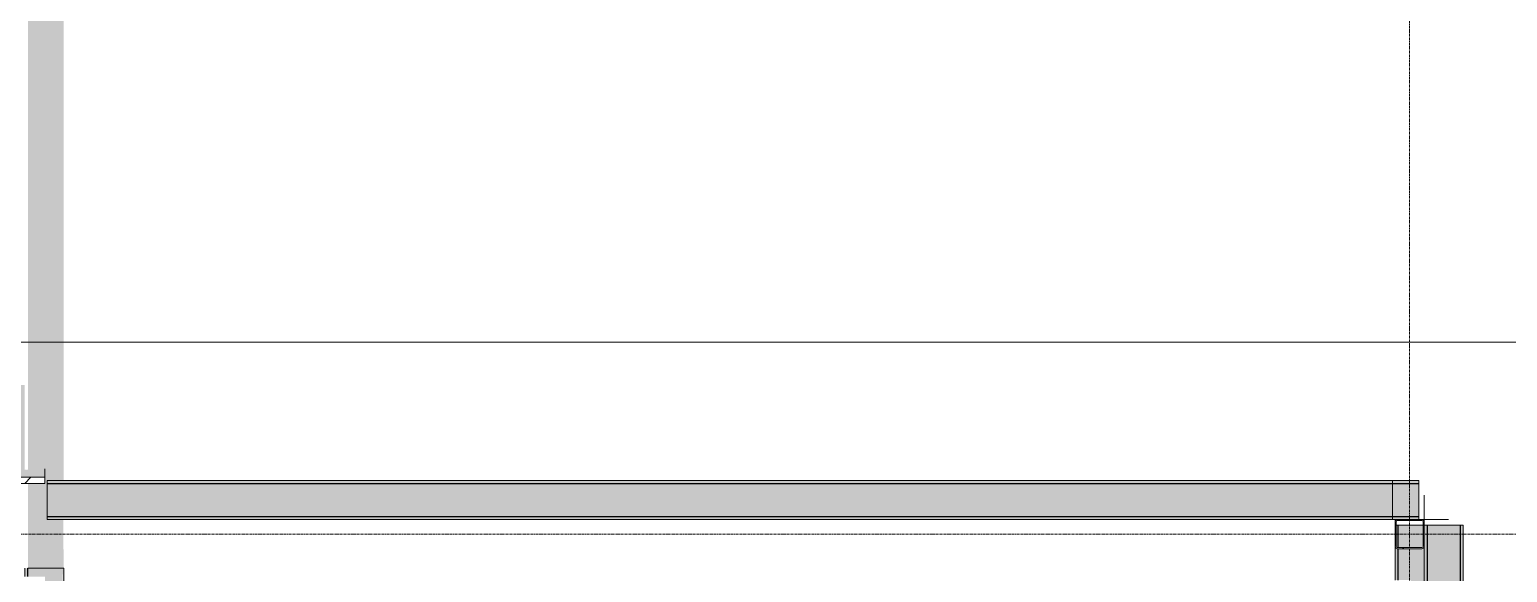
# Model space of a CAD drawing. Header units: inches. Extents: x 20139 to 37433, y -23296 to -20170.
# Drawn here: x 25986.7 to 26290.5, y -22357.9 to -22246.2 of the extents above; entities that cross this region are included whole.
import ezdxf

# ---------------------------------------------------------------- set-up
doc = ezdxf.new("R2010")
doc.units = ezdxf.units.IN
doc.header["$MEASUREMENT"] = 0
doc.linetypes.add('Grid Line 1_2_', pattern=[0.875, 0.5, -0.125, 0.125, -0.125])
for name, color, linetype, lineweight in [('G-ANNO-SYMB', 111, 'Continuous', 9), ('S-BEAM', 12, 'Continuous', 9), ('S-COLS', 52, 'Continuous', 9), ('S-GRID', 1, 'Continuous', 9)]:
    doc.layers.add(name, color=color, linetype=linetype, lineweight=lineweight)
pattern_1 = [(45, (0, 0), (-23.758788, 23.758788), []), (45, (0, 36), (-23.758788, 23.758788), [])]

# ---------------------------------------------------------------- blocks, each defined once
blk = doc.blocks.new('Girt_C - 8_D-841280-Structural Framing')
at = {"layer": 'S-BEAM'}
for points in [[(26273.96, -22792.3), (26273.96, -22348.18), (26273.39, -22348.18), (26273.39, -22792.3)], [(26280.75, -22792.3), (26280.75, -22348.18), (26274.04, -22348.18), (26274.04, -22792.3), (26277.61, -22792.3)], [(26281.39, -22792.3), (26281.39, -22348.18), (26280.82, -22348.18), (26280.82, -22792.3)]]:
    blk.add_hatch(color=256, dxfattribs=at).paths.add_polyline_path(points, flags=0)
for p, q in [((26273.96, -22348.18), (26273.39, -22348.18)), ((26274.04, -22348.18), (26273.96, -22348.18)), ((26273.96, -22792.3), (26273.96, -22348.18)), ((26280.75, -22348.18), (26274.04, -22348.18)), ((26274.04, -22792.3), (26274.04, -22348.18)), ((26280.82, -22348.18), (26280.75, -22348.18)), ((26280.75, -22792.3), (26280.75, -22348.18)), ((26281.39, -22348.18), (26280.82, -22348.18)), ((26280.82, -22792.3), (26280.82, -22348.18)), ((26281.39, -22792.3), (26281.39, -22348.18)), ((26273.39, -22352.59), (26273.39, -22781.77))]:
    blk.add_line(p, q, dxfattribs=at)
blk = doc.blocks.new('Girt_C - 8_D-757180-Structural Framing')
at = {"layer": 'S-BEAM'}
for points in [[(26266.89, -22339.63), (26266.89, -22339.05), (25990.39, -22339.05), (25990.39, -22339.63), (26260.33, -22339.63)], [(26087.53, -22346.41), (26266.89, -22346.41), (26266.89, -22339.7), (25990.39, -22339.7), (25990.39, -22346.41), (26018.41, -22346.41)], [(26266.89, -22339.7), (26266.89, -22339.63), (26260.33, -22339.7)], [(26266.89, -22347.05), (26266.89, -22346.48), (25990.39, -22346.51), (25990.39, -22347.05), (26260.33, -22347.05)], [(26266.89, -22346.48), (26266.89, -22346.41), (26260.33, -22346.48)]]:
    blk.add_hatch(color=256, dxfattribs=at).paths.add_polyline_path(points, flags=0)
for p, q in [((25990.39, -22339.05), (25990.39, -22339.63)), ((26266.89, -22339.05), (25990.39, -22339.05)), ((25990.39, -22339.63), (25990.39, -22339.7)), ((26266.89, -22339.63), (25990.39, -22339.63)), ((25990.39, -22339.7), (25990.39, -22346.41)), ((26266.89, -22339.7), (25990.39, -22339.7)), ((26266.89, -22339.63), (26266.89, -22339.05)), ((26266.89, -22339.7), (26266.89, -22339.63)), ((26266.89, -22346.41), (26266.89, -22339.7)), ((25990.39, -22346.41), (25990.39, -22346.48)), ((26266.89, -22346.41), (25990.39, -22346.41)), ((25990.39, -22346.48), (25990.39, -22347.05)), ((26266.89, -22346.48), (25990.39, -22346.48)), ((25990.39, -22347.05), (26266.89, -22347.05)), ((26266.89, -22346.48), (26266.89, -22346.41)), ((26266.89, -22347.05), (26266.89, -22346.48))]:
    blk.add_line(p, q, dxfattribs=at)
blk = doc.blocks.new('Girt_Z - 8_D-790721-Structural Framing')
at = {"layer": 'S-BEAM'}
h = blk.add_hatch(color=256, dxfattribs=at)
h.paths.add_polyline_path([(25986.33, -22364.05), (25986.33, -22360.05), (25985.76, -22360.05), (25985.76, -22364.05), (25985.94, -22364.05)], flags=0)
h.paths.add_polyline_path([(25985.94, -22358.8), (25986.33, -22358.8), (25986.33, -22357.09), (25985.76, -22357.09), (25985.86, -22358.8), (25985.9, -22358.8)], flags=0)
h = blk.add_hatch(color=256, dxfattribs=at)
h.paths.add_polyline_path([(25986.33, -22364.05), (25986.4, -22364.05), (25986.33, -22360.05)], flags=0)
h.paths.add_polyline_path([(25986.33, -22358.8), (25986.4, -22358.8), (25986.33, -22357.09)], flags=0)
for points in [[(25993.11, -22364.05), (25993.57, -22364.05), (25993.57, -22357.09), (25986.4, -22357.09), (25986.4, -22358.8), (25989.89, -22358.8), (25989.89, -22360.05), (25986.4, -22360.05), (25986.4, -22364.05), (25989.89, -22364.05)], [(25993.66, -22364.05), (25993.76, -22364.05), (25993.65, -22357.09), (25993.57, -22357.09), (25993.65, -22364.05)]]:
    blk.add_hatch(color=256, dxfattribs=at).paths.add_polyline_path(points, flags=0)
for p, q in [((25985.76, -22357.09), (25985.76, -22358.8)), ((25986.33, -22358.8), (25986.33, -22357.09)), ((25986.4, -22358.8), (25986.4, -22357.09)), ((25993.76, -22357.09), (25993.76, -22364.05)), ((25985.76, -22360.05), (25985.76, -22364.05)), ((25986.33, -22364.05), (25986.33, -22360.05)), ((25986.4, -22364.05), (25986.4, -22360.05)), ((25985.76, -22364.05), (25986.33, -22364.05)), ((25986.33, -22364.05), (25986.4, -22364.05)), ((25986.4, -22364.05), (25993.57, -22364.05)), ((25993.57, -22364.05), (25993.76, -22364.05))]:
    blk.add_line(p, q, dxfattribs=at)
blk = doc.blocks.new('Girt_Z - 8_D-790722-Structural Framing')
at = {"layer": 'S-BEAM'}
blk.add_hatch(color=256, dxfattribs=at).paths.add_polyline_path([(25986.4, -22357.09), (25993.57, -22357.09), (25993.57, -22347.05), (25990.39, -22346.94), (25990.39, -22346.41), (25993.57, -22346.41), (25993.57, -22339.7), (25990.39, -22339.61), (25990.39, -22339.05), (25993.57, -22339.05), (25993.57, -21187.06), (25986.4, -21187.06), (25986.4, -22336.63), (25989.89, -22336.63), (25989.89, -22339.61), (25986.4, -22339.61), (25986.4, -22356.19)], flags=0)
h = blk.add_hatch(color=256, dxfattribs=at)
h.paths.add_polyline_path([(25993.66, -22357.09), (25993.76, -22357.09), (25993.66, -22347.05), (25993.57, -22347.05), (25993.57, -22357.09)], flags=0)
h.paths.add_polyline_path([(25993.57, -22339.05), (25993.76, -22339.05), (25993.66, -21187.06), (25993.57, -21187.06), (25993.57, -22339.05)], flags=0)
for p, q in [((25986.4, -22357.09), (25993.57, -22357.09)), ((25993.57, -22357.09), (25993.76, -22357.09))]:
    blk.add_line(p, q, dxfattribs=at)
blk = doc.blocks.new('Girt_C - 8_D-778968-Structural Framing')
at = {"layer": 'S-BEAM'}
for points in [[(26272.27, -22339.63), (26272.27, -22339.05), (26266.89, -22339.16), (26266.89, -22339.63)], [(26272.27, -22339.7), (26272.27, -22339.63), (26266.89, -22339.7)], [(26272.27, -22346.41), (26272.27, -22339.7), (26266.89, -22339.7), (26266.89, -22346.41)], [(26272.27, -22346.48), (26272.27, -22346.41), (26266.89, -22346.48)], [(26272.27, -22347.05), (26272.27, -22346.48), (26266.89, -22346.51), (26266.89, -22347.05), (26267.86, -22347.05)]]:
    blk.add_hatch(color=256, dxfattribs=at).paths.add_polyline_path(points, flags=0)
for p, q in [((26272.27, -22339.05), (26266.89, -22339.05)), ((26272.27, -22339.63), (26266.89, -22339.63)), ((26272.27, -22339.7), (26266.89, -22339.7)), ((26272.27, -22339.63), (26272.27, -22339.05)), ((26272.27, -22339.7), (26272.27, -22339.63)), ((26272.27, -22346.41), (26272.27, -22339.7)), ((26272.27, -22346.41), (26266.89, -22346.41)), ((26272.27, -22346.48), (26266.89, -22346.48)), ((26266.89, -22347.05), (26267.86, -22347.05)), ((26272.27, -22346.48), (26272.27, -22346.41)), ((26272.27, -22347.05), (26272.27, -22346.48))]:
    blk.add_line(p, q, dxfattribs=at)
blk = doc.blocks.new('Girt_C - 8_D-747001-Structural Framing')
at = {"layer": 'S-BEAM'}
h = blk.add_hatch(color=256, dxfattribs=at)
h.paths.add_polyline_path([(26267.39, -22359.54), (26267.96, -22359.5), (26267.96, -22348.18), (26267.62, -22348.18), (26267.62, -22352.59), (26267.39, -22352.59), (26267.39, -22359.5)], flags=0)
h.paths.add_polyline_path([(26267.86, -22353.05), (26267.53, -22352.92), (26267.39, -22352.59), (26267.73, -22352.82)], flags=0)
h = blk.add_hatch(color=256, dxfattribs=at)
h.paths.add_polyline_path([(26267.96, -22359.53), (26268.04, -22359.5), (26267.96, -22359.5)], flags=0)
h.paths.add_polyline_path([(26267.96, -22352.82), (26268.04, -22352.82), (26267.96, -22348.18)], flags=0)
h = blk.add_hatch(color=256, dxfattribs=at)
h.paths.add_polyline_path([(26273.39, -22557.31), (26273.39, -22352.59), (26273.16, -22352.59), (26273.09, -22348.18), (26268.04, -22348.18), (26268.04, -22352.82), (26272.92, -22352.82), (26272.92, -22353.05), (26268.04, -22353.05), (26268.04, -22359.53), (26270.59, -22359.5), (26273.28, -22549.86)], flags=0)
h.paths.add_polyline_path([(26272.92, -22353.05), (26273.16, -22352.71), (26273.39, -22352.59), (26273.16, -22352.96), (26273.09, -22352.98)], flags=0)
for p, q in [((26267.96, -22348.18), (26267.62, -22348.18)), ((26268.04, -22348.18), (26267.96, -22348.18)), ((26267.96, -22352.82), (26267.96, -22348.18)), ((26273.16, -22348.18), (26268.04, -22348.18)), ((26268.04, -22352.82), (26268.04, -22348.18)), ((26267.39, -22352.59), (26267.39, -22359.54)), ((26267.96, -22359.53), (26267.96, -22353.05)), ((26268.04, -22359.53), (26268.04, -22353.04))]:
    blk.add_line(p, q, dxfattribs=at)

msp = doc.modelspace()

# ---------------------------------------------------------------- hatches: boundary and pattern name
at = {"layer": 'S-COLS'}
msp.add_hatch(color=256, dxfattribs=at).paths.add_polyline_path([(25971.89023, -22338.35829), (25989.89023, -22338.35829), (25989.89023, -22336.63232), (25986.4003, -22336.63232), (25986.32999, -22336.83901), (25985.75546, -22336.80497), (25985.75546, -22319.39295), (25973.25546, -22319.39295), (25973.25546, -22318.43245), (25971.89023, -22318.43245), (25971.89023, -22336.82387)], flags=0)
h = msp.add_hatch(dxfattribs=at)
h.set_pattern_fill('FP_1', color=256, style=0, pattern_type=2)
h.set_pattern_definition(pattern_1)
h.paths.add_polyline_path([(25971.89023, -22339.6114), (25989.89023, -22339.6114), (25989.89023, -22338.35829), (25971.89023, -22338.35829)], flags=0)
h = msp.add_hatch(dxfattribs=at)
h.set_pattern_fill('FP_1', color=256, style=0, pattern_type=2)
h.set_pattern_definition(pattern_1)
h.paths.add_polyline_path([(26272.92423, -22353.05281), (26273.25374, -22352.91632), (26273.39023, -22352.58681), (26273.08898, -22352.75157)], flags=0)
h.paths.add_polyline_path([(26267.85623, -22353.05281), (26267.69147, -22352.75157), (26267.39023, -22352.58681), (26267.52671, -22352.91632)], flags=0)
h.paths.add_polyline_path([(26272.92423, -22353.05281), (26272.92423, -22352.81981), (26267.85623, -22352.81981), (26267.85623, -22353.05281)], flags=0)
h.paths.add_polyline_path([(26273.39023, -22347.51881), (26273.25374, -22347.1893), (26272.92423, -22347.05281), (26273.08898, -22347.35405)], flags=0)
h.paths.add_polyline_path([(26273.39023, -22352.58681), (26273.39023, -22347.51881), (26273.15723, -22347.51881), (26273.15723, -22352.58681)], flags=0)
h.paths.add_polyline_path([(26267.39023, -22347.51881), (26267.69147, -22347.35405), (26267.85623, -22347.05281), (26267.52671, -22347.1893)], flags=0)
h.paths.add_polyline_path([(26267.62323, -22352.58681), (26267.62323, -22347.51881), (26267.39023, -22347.51881), (26267.39023, -22352.58681)], flags=0)
h.paths.add_polyline_path([(26267.85623, -22347.28581), (26272.92423, -22347.28581), (26272.92423, -22347.05281), (26267.85623, -22347.05281)], flags=0)

# ---------------------------------------------------------------- linework, layer by layer
at = {"layer": 'G-ANNO-SYMB'}
msp.add_line((26453.74768, -22310.53102), (20173.11776, -22310.53102), dxfattribs=at)
at = {"layer": 'S-BEAM'}
for p, q in [((26273.39023, -22342.05281), (26273.39023, -22347.51881)), ((26267.85623, -22347.05281), (26266.89023, -22347.05281)), ((26267.39023, -22347.05281), (26267.39023, -22347.51881)), ((26278.39023, -22347.05281), (26272.92423, -22347.05281))]:
    msp.add_line(p, q, dxfattribs=at)
at = {"layer": 'S-COLS'}
msp.add_line((25989.89023, -22338.35829), (25989.89023, -22336.63232), dxfattribs=at)
at = {"layer": 'S-COLS', "lineweight": 15}
for p, q in [((25971.89023, -22338.35829), (25989.89023, -22338.35829)), ((25989.89023, -22339.6114), (25971.89023, -22339.6114)), ((25989.89023, -22338.35829), (25989.89023, -22339.6114)), ((26267.39023, -22352.58681), (26267.39023, -22347.51881)), ((26267.62323, -22347.51881), (26267.62323, -22352.58681)), ((26267.85623, -22347.05281), (26272.92423, -22347.05281)), ((26272.92423, -22347.28581), (26267.85623, -22347.28581)), ((26273.15723, -22352.58681), (26273.15723, -22347.51881)), ((26273.39023, -22347.51881), (26273.39023, -22352.58681)), ((26267.85623, -22352.81981), (26272.92423, -22352.81981)), ((26272.92423, -22353.05281), (26267.85623, -22353.05281))]:
    msp.add_line(p, q, dxfattribs=at)
for centre, radius, start, end in [((26267.85623, -22347.51881), 0.466, 90, 180), ((26267.85623, -22347.51881), 0.233, 90, 180), ((26272.92423, -22347.51881), 0.466, 0, 90), ((26272.92423, -22347.51881), 0.233, 0, 90), ((26267.85623, -22352.58681), 0.466, 180, 270), ((26267.85623, -22352.58681), 0.233, 180, 270), ((26272.92423, -22352.58681), 0.466, 270, 0), ((26272.92423, -22352.58681), 0.233, 270, 0)]:
    msp.add_arc(centre, radius, start, end, dxfattribs=at)
at = {"layer": 'S-GRID', "linetype": 'Grid Line 1_2_'}
for p, q in [((26270.39023, -23275.7461), (26270.39023, -20486.01334)), ((26605.69865, -22350.05281), (21698.58403, -22350.05281))]:
    msp.add_line(p, q, dxfattribs=at)

# ---------------------------------------------------------------- block references
at = {"layer": 'S-BEAM'}
for name in ['Girt_Z - 8_D-790722-Structural Framing', 'Girt_C - 8_D-757180-Structural Framing', 'Girt_C - 8_D-778968-Structural Framing', 'Girt_C - 8_D-747001-Structural Framing', 'Girt_C - 8_D-841280-Structural Framing', 'Girt_Z - 8_D-790721-Structural Framing']:
    msp.add_blockref(name, (0, 0), dxfattribs=at)

doc.saveas('drawing.dxf')
